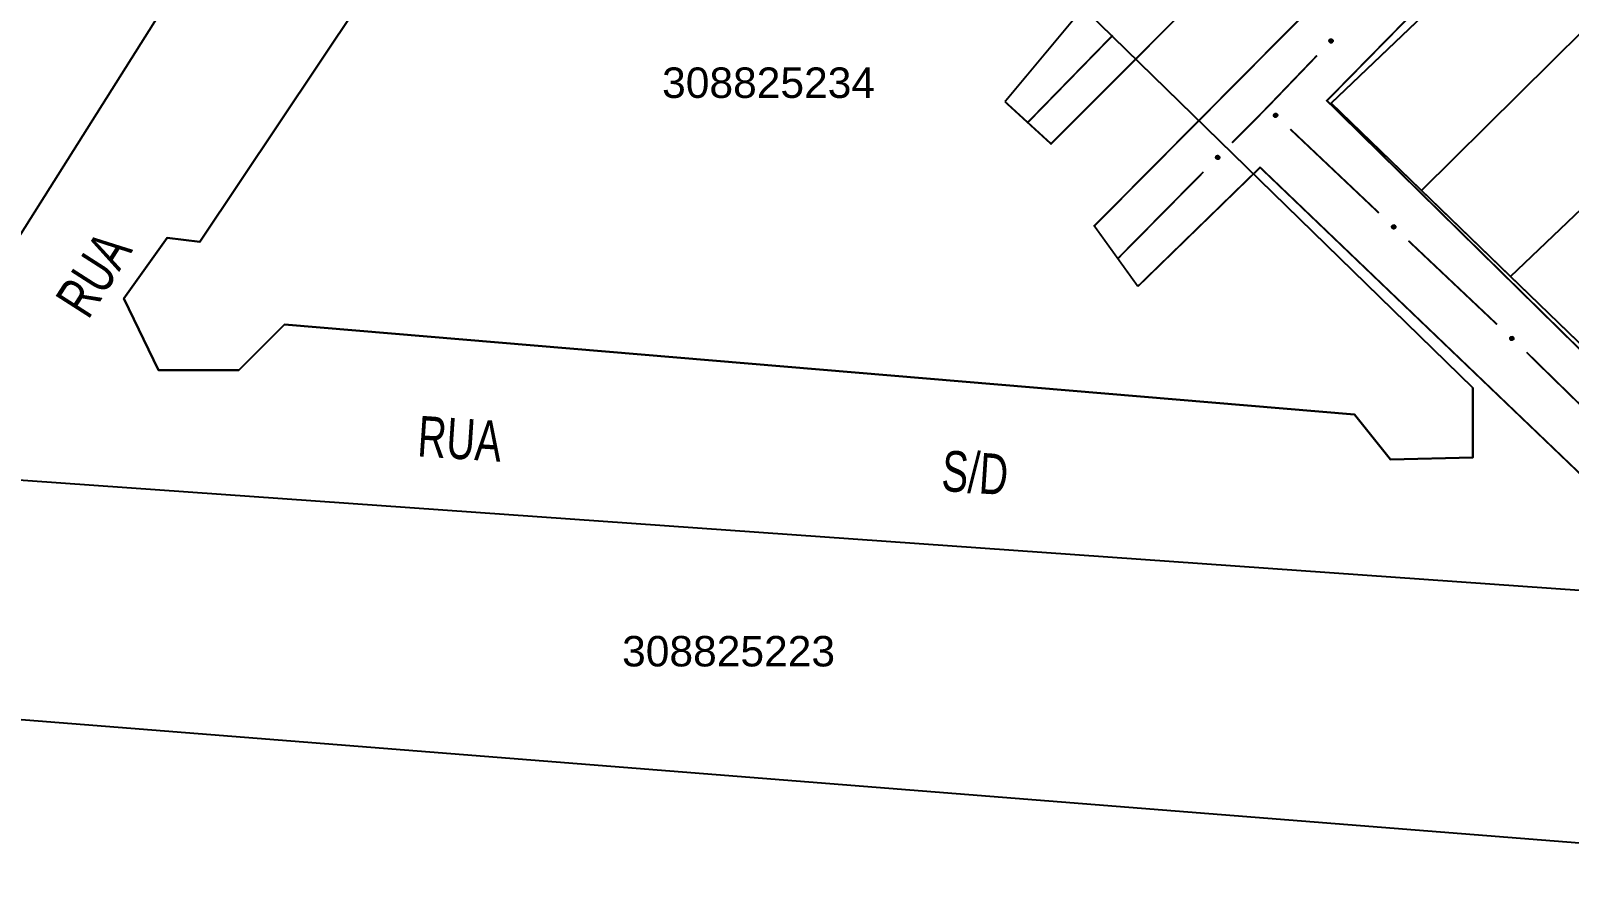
# Model space of a CAD drawing. Extents: x 205150 to 206910, y 4858726 to 4860849.
# Drawn here: x 205389.5 to 205541, y 4860233.5 to 4860318 of the extents above; entities that cross this region are included whole.
import ezdxf

# ---------------------------------------------------------------- set-up
doc = ezdxf.new("R2010")
doc.units = 0
doc.header["$LTSCALE"] = 1.5
doc.header["$MEASUREMENT"] = 0
for name, color, linetype in [('CD-MALHA-LOTES', 7, 'CONTINUOUS'), ('CD_TXT_QUADRA', 7, 'CONTINUOUS'), ('RU-QUADRAS', 6, 'CONTINUOUS'), ('SV-EIXO-RUA-N-PAV', 6, 'CONTINUOUS'), ('SV-RUA-NAO-PAV-S-GUIA-C-GUIA', 7, 'CONTINUOUS'), ('SV-TXT-RUA-N-PAV-S-GUIA-C-GUIA', 7, 'CONTINUOUS')]:
    doc.layers.add(name, color=color, linetype=linetype)
doc.styles.add('ARIAL', font='ARIAL.TTF')

msp = doc.modelspace()

# ---------------------------------------------------------------- linework, layer by layer
at = {"layer": 'CD-MALHA-LOTES'}
for points in [[(205335.98, 4860262.91), (205331.3, 4860254.72), (205581.46, 4860234.93), (205551.82, 4860262.18), (205373.88, 4860274.75), (205436.63, 4860374.24), (205420.62, 4860391.27), (205402.32, 4860364.09)], [(205526.49, 4860302.26), (205517.6, 4860310.85), (205537.15, 4860329.49)], [(205526.49, 4860302.26), (205545.74, 4860321.3)], [(205535.27, 4860293.79), (205554.94, 4860312.53)], [(205526.49, 4860302.26), (205535.27, 4860293.79)], [(205535.27, 4860293.79), (205543.7, 4860285.66)]]:
    msp.add_lwpolyline(points, dxfattribs=at)
msp.add_lwpolyline([(205442.73, 4860359.83), (205452.78, 4860359.61), (205531.56, 4860282.81), (205531.56, 4860275.97), (205523.44, 4860275.76), (205519.91, 4860280.21), (205414.5, 4860289.05), (205410.01, 4860284.56), (205402.09, 4860284.56), (205398.67, 4860291.62), (205402.95, 4860297.6), (205406.16, 4860297.18), (205441.45, 4860349.99), (205439.74, 4860354.27)], close=True, dxfattribs=at)
at = {"layer": 'RU-QUADRAS'}
for points in [[(205420.62, 4860391.27), (205402.32, 4860364.09), (205335.98, 4860262.91), (205331.3, 4860254.72), (205581.46, 4860234.93), (205551.82, 4860262.18), (205373.88, 4860274.75), (205436.63, 4860374.24)], [(205442.73, 4860359.83), (205439.74, 4860354.27), (205441.45, 4860349.99), (205406.16, 4860297.18), (205402.95, 4860297.6), (205398.67, 4860291.62), (205402.09, 4860284.56), (205410.01, 4860284.56), (205414.5, 4860289.05), (205519.91, 4860280.21), (205523.44, 4860275.76), (205531.56, 4860275.97), (205531.56, 4860282.81), (205452.78, 4860359.61)], [(205556.71, 4860348.12), (205517.6, 4860310.85), (205584.78, 4860245.99), (205607.79, 4860244.84), (205632.87, 4860271.29)]]:
    msp.add_lwpolyline(points, close=True, dxfattribs=at)
at = {"layer": 'SV-EIXO-RUA-N-PAV', "const_width": 0.18, "flags": 128}
for points in [[(205487.71, 4860308.94), (205496.09, 4860317.53)], [(205511.3, 4860310.43), (205516.2, 4860315.53)], [(205510.65, 4860309.77), (205511.3, 4860310.43)], [(205507.83, 4860306.93), (205510.65, 4860309.77)], [(205522.3, 4860300.04), (205513.58, 4860308.28)], [(205496.59, 4860295.55), (205505.02, 4860304.08)], [(205533.94, 4860289.06), (205525.21, 4860297.3)], [(205536.87, 4860286.3), (205536.85, 4860286.32)], [(205537.56, 4860285.62), (205536.87, 4860286.3)], [(205545.43, 4860277.93), (205537.56, 4860285.62)]]:
    msp.add_lwpolyline(points, dxfattribs=at)
at = {"layer": 'SV-EIXO-RUA-N-PAV', "flags": 128}
for points in [[(205517.41, 4860316.94), (205517.55, 4860317.15)], [(205517.41, 4860316.97), (205517.53, 4860317.13)], [(205517.41, 4860316.99), (205517.51, 4860317.13)], [(205517.41, 4860317.02), (205517.49, 4860317.12)], [(205517.42, 4860316.9), (205517.6, 4860317.15)], [(205517.42, 4860316.92), (205517.58, 4860317.14)], [(205517.42, 4860317.03), (205517.48, 4860317.12)], [(205517.43, 4860316.89), (205517.62, 4860317.14)], [(205517.44, 4860316.87), (205517.65, 4860317.14)], [(205517.45, 4860316.86), (205517.66, 4860317.13)], [(205517.46, 4860316.84), (205517.68, 4860317.12)], [(205517.48, 4860316.83), (205517.69, 4860317.11)], [(205517.49, 4860316.82), (205517.71, 4860317.1)], [(205517.51, 4860316.81), (205517.72, 4860317.08)], [(205517.52, 4860316.8), (205517.73, 4860317.07)], [(205517.54, 4860316.8), (205517.74, 4860317.05)], [(205517.56, 4860316.79), (205517.75, 4860317.04)], [(205517.59, 4860316.8), (205517.75, 4860317.02)], [(205517.61, 4860316.8), (205517.76, 4860317)], [(205517.63, 4860316.81), (205517.75, 4860316.97)], [(205517.65, 4860316.81), (205517.76, 4860316.95)], [(205517.67, 4860316.82), (205517.75, 4860316.92)], [(205517.68, 4860316.82), (205517.75, 4860316.91)], [(205512.19, 4860309.48), (205511.94, 4860309.67)], [(205512.2, 4860309.5), (205511.95, 4860309.68)], [(205512.17, 4860309.48), (205511.95, 4860309.64)], [(205512.15, 4860309.47), (205511.95, 4860309.62)], [(205512.22, 4860309.5), (205511.96, 4860309.71)], [(205512.12, 4860309.47), (205511.96, 4860309.59)], [(205512.1, 4860309.47), (205511.96, 4860309.58)], [(205512.25, 4860309.53), (205511.97, 4860309.74)], [(205512.23, 4860309.52), (205511.97, 4860309.72)], [(205512.08, 4860309.48), (205511.97, 4860309.56)], [(205512.26, 4860309.54), (205511.98, 4860309.76)], [(205512.06, 4860309.48), (205511.98, 4860309.55)], [(205512.27, 4860309.55), (205511.99, 4860309.77)], [(205512.28, 4860309.57), (205512.01, 4860309.78)], [(205512.29, 4860309.59), (205512.02, 4860309.79)], [(205512.29, 4860309.61), (205512.04, 4860309.8)], [(205512.3, 4860309.63), (205512.05, 4860309.81)], [(205512.29, 4860309.65), (205512.07, 4860309.82)], [(205512.3, 4860309.68), (205512.09, 4860309.82)], [(205512.28, 4860309.7), (205512.12, 4860309.82)], [(205512.28, 4860309.72), (205512.14, 4860309.82)], [(205512.27, 4860309.74), (205512.17, 4860309.82)], [(205512.27, 4860309.75), (205512.18, 4860309.82)], [(205506.25, 4860305.46), (205506.42, 4860305.68)], [(205506.25, 4860305.48), (205506.4, 4860305.68)], [(205506.25, 4860305.51), (205506.37, 4860305.67)], [(205506.25, 4860305.53), (205506.36, 4860305.67)], [(205506.25, 4860305.55), (205506.33, 4860305.65)], [(205506.26, 4860305.44), (205506.45, 4860305.68)], [(205506.26, 4860305.57), (205506.32, 4860305.65)], [(205506.27, 4860305.43), (205506.46, 4860305.67)], [(205506.28, 4860305.41), (205506.49, 4860305.67)], [(205506.29, 4860305.4), (205506.5, 4860305.66)], [(205506.3, 4860305.38), (205506.52, 4860305.65)], [(205506.32, 4860305.37), (205506.54, 4860305.64)], [(205506.33, 4860305.36), (205506.55, 4860305.63)], [(205506.35, 4860305.35), (205506.56, 4860305.62)], [(205506.36, 4860305.34), (205506.57, 4860305.61)], [(205506.38, 4860305.34), (205506.58, 4860305.58)], [(205506.4, 4860305.33), (205506.59, 4860305.57)], [(205506.43, 4860305.33), (205506.59, 4860305.55)], [(205506.45, 4860305.33), (205506.6, 4860305.53)], [(205506.47, 4860305.34), (205506.59, 4860305.5)], [(205506.49, 4860305.34), (205506.6, 4860305.48)], [(205506.51, 4860305.35), (205506.59, 4860305.46)], [(205506.52, 4860305.36), (205506.59, 4860305.44)], [(205523.83, 4860298.5), (205523.58, 4860298.68)], [(205523.79, 4860298.49), (205523.58, 4860298.64)], [(205523.86, 4860298.52), (205523.59, 4860298.73)], [(205523.84, 4860298.52), (205523.59, 4860298.7)], [(205523.81, 4860298.5), (205523.59, 4860298.66)], [(205523.76, 4860298.49), (205523.59, 4860298.61)], [(205523.87, 4860298.54), (205523.6, 4860298.74)], [(205523.74, 4860298.49), (205523.6, 4860298.6)], [(205523.89, 4860298.55), (205523.61, 4860298.76)], [(205523.71, 4860298.5), (205523.61, 4860298.58)], [(205523.7, 4860298.5), (205523.61, 4860298.56)], [(205523.9, 4860298.56), (205523.62, 4860298.78)], [(205523.91, 4860298.57), (205523.63, 4860298.79)], [(205523.91, 4860298.59), (205523.64, 4860298.8)], [(205523.93, 4860298.61), (205523.65, 4860298.81)], [(205523.93, 4860298.63), (205523.68, 4860298.82)], [(205523.93, 4860298.65), (205523.69, 4860298.83)], [(205523.93, 4860298.67), (205523.71, 4860298.83)], [(205523.93, 4860298.7), (205523.73, 4860298.84)], [(205523.92, 4860298.72), (205523.76, 4860298.84)], [(205523.92, 4860298.74), (205523.78, 4860298.84)], [(205523.91, 4860298.75), (205523.8, 4860298.83)], [(205523.9, 4860298.77), (205523.82, 4860298.83)], [(205535.47, 4860287.52), (205535.22, 4860287.7)], [(205535.45, 4860287.52), (205535.22, 4860287.68)], [(205535.42, 4860287.51), (205535.22, 4860287.65)], [(205535.5, 4860287.54), (205535.23, 4860287.75)], [(205535.48, 4860287.53), (205535.23, 4860287.72)], [(205535.4, 4860287.51), (205535.23, 4860287.63)], [(205535.37, 4860287.51), (205535.23, 4860287.62)], [(205535.52, 4860287.57), (205535.24, 4860287.78)], [(205535.51, 4860287.56), (205535.24, 4860287.76)], [(205535.35, 4860287.51), (205535.25, 4860287.59)], [(205535.33, 4860287.52), (205535.25, 4860287.58)], [(205535.53, 4860287.58), (205535.26, 4860287.8)], [(205535.55, 4860287.59), (205535.27, 4860287.81)], [(205535.55, 4860287.61), (205535.28, 4860287.82)], [(205535.56, 4860287.62), (205535.29, 4860287.83)], [(205535.57, 4860287.65), (205535.31, 4860287.84)], [(205535.57, 4860287.67), (205535.33, 4860287.85)], [(205535.57, 4860287.69), (205535.35, 4860287.85)], [(205535.57, 4860287.71), (205535.37, 4860287.86)], [(205535.56, 4860287.74), (205535.4, 4860287.86)], [(205535.56, 4860287.76), (205535.41, 4860287.86)], [(205535.54, 4860287.77), (205535.44, 4860287.85)], [(205535.54, 4860287.79), (205535.46, 4860287.85)]]:
    msp.add_lwpolyline(points, dxfattribs=at)
for points in [[(205517.41, 4860316.94), (205517.41, 4860316.99), (205517.42, 4860317.03), (205517.43, 4860317.07), (205517.46, 4860317.09), (205517.48, 4860317.12), (205517.51, 4860317.13), (205517.55, 4860317.15), (205517.6, 4860317.15), (205517.65, 4860317.14), (205517.68, 4860317.12), (205517.71, 4860317.1), (205517.73, 4860317.07), (205517.75, 4860317.04), (205517.76, 4860317), (205517.76, 4860316.95), (205517.75, 4860316.91), (205517.73, 4860316.88), (205517.71, 4860316.85), (205517.68, 4860316.82), (205517.65, 4860316.81), (205517.61, 4860316.8), (205517.56, 4860316.79), (205517.52, 4860316.8), (205517.49, 4860316.82), (205517.46, 4860316.84), (205517.44, 4860316.87), (205517.42, 4860316.9), (205517.41, 4860316.94)], [(205512.15, 4860309.47), (205512.1, 4860309.47), (205512.06, 4860309.48), (205512.03, 4860309.5), (205512, 4860309.52), (205511.98, 4860309.55), (205511.96, 4860309.58), (205511.95, 4860309.62), (205511.94, 4860309.67), (205511.96, 4860309.71), (205511.97, 4860309.74), (205511.99, 4860309.77), (205512.02, 4860309.79), (205512.05, 4860309.81), (205512.09, 4860309.82), (205512.14, 4860309.82), (205512.18, 4860309.82), (205512.21, 4860309.8), (205512.24, 4860309.78), (205512.27, 4860309.75), (205512.28, 4860309.72), (205512.3, 4860309.68), (205512.3, 4860309.63), (205512.29, 4860309.59), (205512.27, 4860309.55), (205512.25, 4860309.53), (205512.22, 4860309.5), (205512.19, 4860309.48), (205512.15, 4860309.47)], [(205506.25, 4860305.48), (205506.25, 4860305.53), (205506.26, 4860305.57), (205506.27, 4860305.6), (205506.3, 4860305.63), (205506.32, 4860305.65), (205506.36, 4860305.67), (205506.4, 4860305.68), (205506.45, 4860305.68), (205506.49, 4860305.67), (205506.52, 4860305.65), (205506.55, 4860305.63), (205506.57, 4860305.61), (205506.59, 4860305.57), (205506.6, 4860305.53), (205506.6, 4860305.48), (205506.59, 4860305.44), (205506.57, 4860305.41), (205506.55, 4860305.38), (205506.52, 4860305.36), (205506.49, 4860305.34), (205506.45, 4860305.33), (205506.4, 4860305.33), (205506.36, 4860305.34), (205506.33, 4860305.36), (205506.3, 4860305.38), (205506.28, 4860305.41), (205506.26, 4860305.44), (205506.25, 4860305.48)], [(205523.79, 4860298.49), (205523.74, 4860298.49), (205523.7, 4860298.5), (205523.66, 4860298.52), (205523.64, 4860298.54), (205523.61, 4860298.56), (205523.6, 4860298.6), (205523.58, 4860298.64), (205523.58, 4860298.68), (205523.59, 4860298.73), (205523.61, 4860298.76), (205523.63, 4860298.79), (205523.65, 4860298.81), (205523.69, 4860298.83), (205523.73, 4860298.84), (205523.78, 4860298.84), (205523.82, 4860298.83), (205523.85, 4860298.82), (205523.88, 4860298.79), (205523.9, 4860298.77), (205523.92, 4860298.74), (205523.93, 4860298.7), (205523.93, 4860298.65), (205523.93, 4860298.61), (205523.91, 4860298.57), (205523.89, 4860298.55), (205523.86, 4860298.52), (205523.83, 4860298.5), (205523.79, 4860298.49)], [(205535.42, 4860287.51), (205535.37, 4860287.51), (205535.33, 4860287.52), (205535.3, 4860287.53), (205535.27, 4860287.56), (205535.25, 4860287.58), (205535.23, 4860287.62), (205535.22, 4860287.65), (205535.22, 4860287.7), (205535.23, 4860287.75), (205535.24, 4860287.78), (205535.27, 4860287.81), (205535.29, 4860287.83), (205535.33, 4860287.85), (205535.37, 4860287.86), (205535.41, 4860287.86), (205535.46, 4860287.85), (205535.49, 4860287.84), (205535.52, 4860287.81), (205535.54, 4860287.79), (205535.56, 4860287.76), (205535.57, 4860287.71), (205535.57, 4860287.67), (205535.56, 4860287.62), (205535.55, 4860287.59), (205535.52, 4860287.57), (205535.5, 4860287.54), (205535.47, 4860287.52), (205535.42, 4860287.51)]]:
    msp.add_lwpolyline(points, close=True, dxfattribs=at)
at = {"layer": 'SV-RUA-NAO-PAV-S-GUIA-C-GUIA', "const_width": 0.18, "flags": 128}
for points in [[(205485.47, 4860310.99), (205490.01, 4860306.84), (205550.94, 4860367.86), (205582.33, 4860399.56), (205626.25, 4860443.94), (205720.26, 4860536.59), (205792.06, 4860609.09), (205796.49, 4860613.56)], [(205796.49, 4860601.88), (205718.6, 4860523.2), (205640.58, 4860445.12), (205582.39, 4860387.2), (205557.73, 4860362.66), (205494.27, 4860298.76), (205498.56, 4860292.81)], [(205485.47, 4860310.99), (205494.93, 4860322.33), (205421.5, 4860385.85), (205357.4, 4860285.73), (205341.33, 4860260.49), (205335.67, 4860262.2)], [(205596.1, 4860233.56), (205583.08, 4860246.34), (205517.18, 4860311.09), (205555.17, 4860349.76), (205582.71, 4860322.04), (205643.48, 4860260.89), (205650.99, 4860268.43)], [(205583.14, 4860235.11), (205510.6, 4860304.52), (205498.56, 4860292.81)]]:
    msp.add_lwpolyline(points, dxfattribs=at)

# ---------------------------------------------------------------- texts
at = {"layer": 'CD_TXT_QUADRA', "style": 'ARIAL'}
for s, p in [('308825234', (205451.7, 4860311.36)), ('308825223', (205447.76, 4860255.4))]:
    msp.add_text(s, height=3, dxfattribs=at).set_placement(p)
at = {"layer": 'SV-TXT-RUA-N-PAV-S-GUIA-C-GUIA', "style": 'ARIAL', "width": 0.7}
for s, rotation, p in [('RUA                                                                                                                         SN  6', 315, (205492.01, 4860413.49)), ('RUA                                                                                                                      SN  7', 316, (205449.34, 4860366)), ('RUA                                        S/D', 57.3829, (205395.17, 4860289.45)), ('RUA                                        S/D', 356.2251, (205427.53, 4860276.09))]:
    msp.add_text(s, height=4, rotation=rotation, dxfattribs=at).set_placement(p)

doc.saveas('drawing.dxf')
